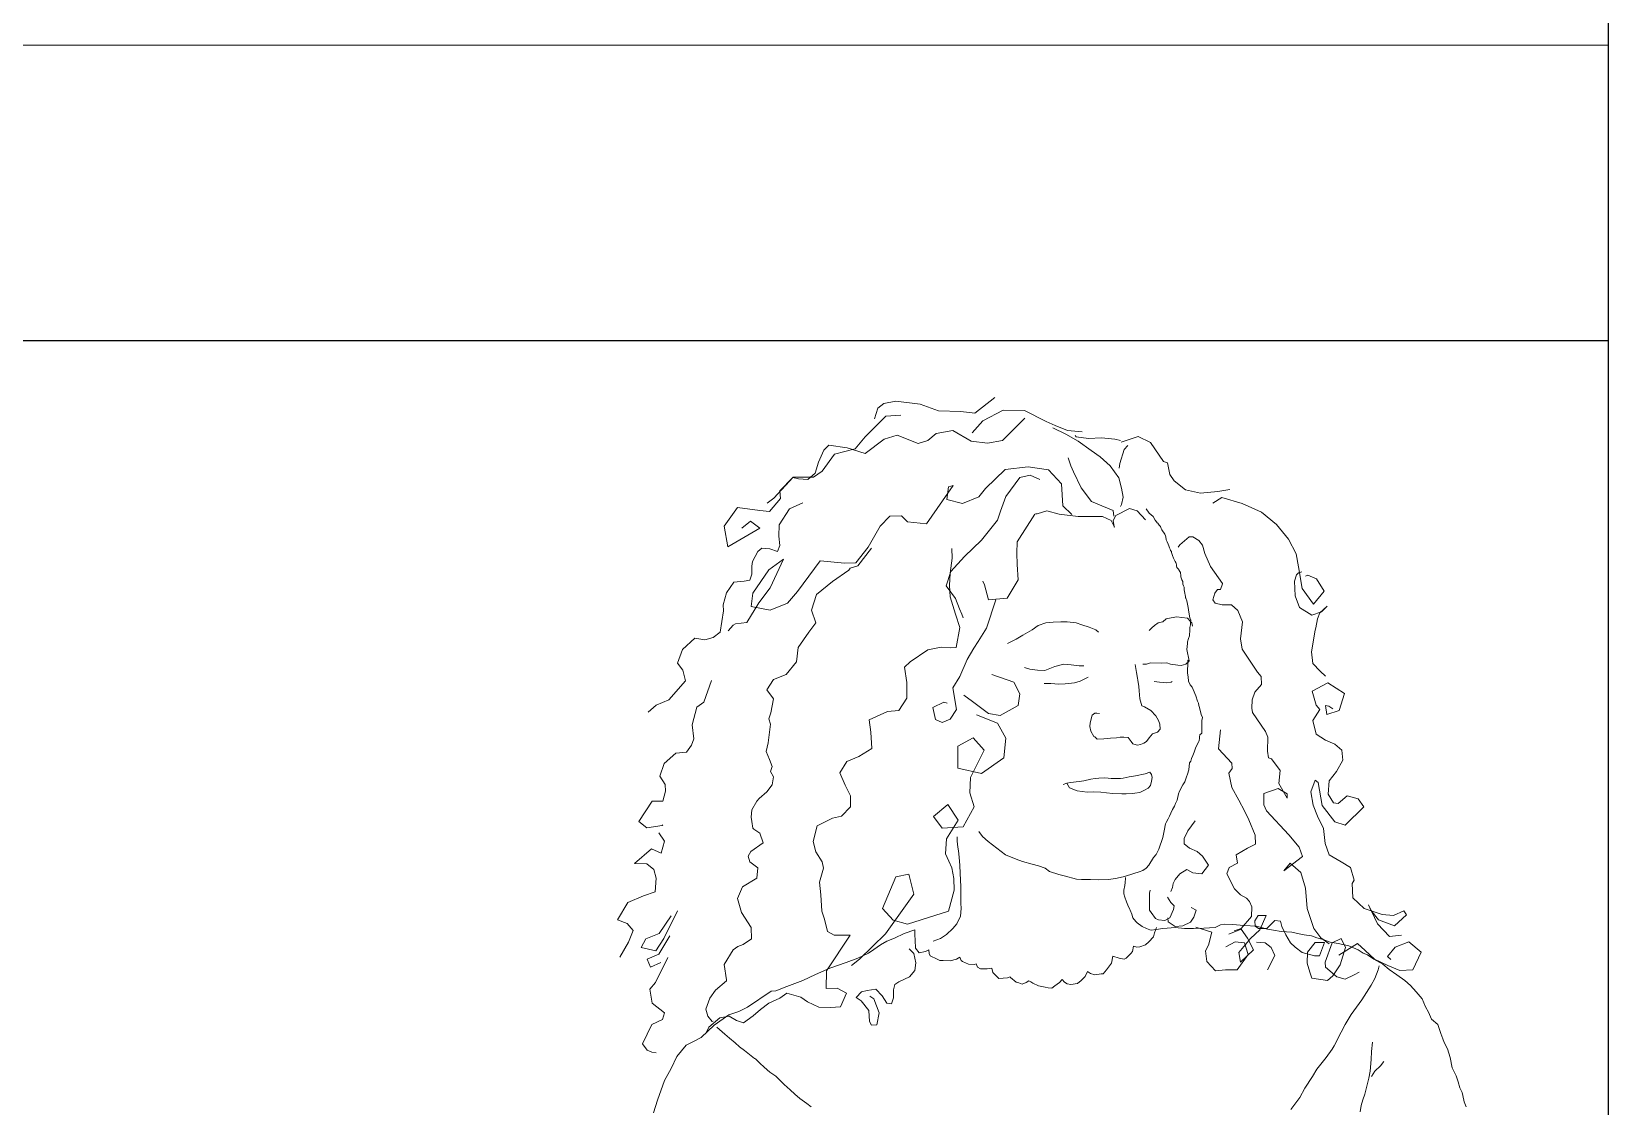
# Model space of a CAD drawing. Header units: centimetres. Extents: x 77721 to 213373, y -51694 to -17847.
# Drawn here: x 79381.7 to 79466.7, y -25252.8 to -25194.9 of the extents above; entities that cross this region are included whole.
import ezdxf

# ---------------------------------------------------------------- set-up
doc = ezdxf.new("R2010")
doc.units = ezdxf.units.CM
doc.header["$LTSCALE"] = 5
doc.header["$MEASUREMENT"] = 0
doc.layers.add('A-FURN', color=25, linetype='Continuous', lineweight=15, true_color=0xa46651)
doc.layers.add('KOTI', color=4, linetype='Continuous')

# ---------------------------------------------------------------- blocks, each defined once
blk = doc.blocks.new('PEOPLE11')
at = {"linetype": 'Continuous'}
for points in [[(-0.03568, 1.00015), (-0.04184, 0.99535), (-0.04612, 0.99587), (-0.05301, 0.99608), (-0.05865, 0.99817), (-0.06617, 0.99901), (-0.06983, 0.99838), (-0.07171, 0.99692), (-0.07275, 0.99357)], [(-0.00873, 0.9896), (-0.01332, 0.99002), (-0.01708, 0.99159), (-0.0198, 0.99284), (-0.02648, 0.99618), (-0.03306, 0.99629), (-0.03933, 0.99295), (-0.04267, 0.98929)], [(-0.02638, 0.99378), (-0.03327, 0.98699), (-0.03787, 0.98616), (-0.04299, 0.98678), (-0.04863, 0.99002), (-0.05375, 0.98908), (-0.05625, 0.98699), (-0.05928, 0.98605), (-0.06576, 0.98856), (-0.06973, 0.98731), (-0.07558, 0.98292), (-0.08111, 0.9847), (-0.08675, 0.98553), (-0.08832, 0.98396), (-0.08999, 0.98031), (-0.09103, 0.97686), (-0.09323, 0.97488), (-0.09615, 0.97509), (-0.09782, 0.9755), (-0.1019, 0.97143), (-0.10169, 0.96903), (-0.10503, 0.96506), (-0.10806, 0.96537), (-0.11495, 0.96631), (-0.11903, 0.96057), (-0.11788, 0.9542), (-0.10806, 0.95994), (-0.11088, 0.96213), (-0.11359, 0.95994)], [(-0.06461, 0.99472), (-0.0692, 0.99441), (-0.07558, 0.98804), (-0.07871, 0.98438), (-0.08508, 0.98271), (-0.08884, 0.97749), (-0.09145, 0.97561), (-0.09772, 0.97561), (-0.10367, 0.96913), (-0.10576, 0.96767)], [(0.00308, 0.96663), (0.00339, 0.96725), (0.00391, 0.96945), (0.00339, 0.97227), (0.00255, 0.9754), (-0.00016, 0.97916), (-0.00319, 0.98188), (-0.00601, 0.98386), (-0.00998, 0.98678), (-0.01374, 0.98887), (-0.01781, 0.99086)], [(0.00308, 0.98689), (0.0013, 0.98731), (-0.00277, 0.98772), (-0.00685, 0.98752), (-0.01061, 0.98804), (-0.01092, 0.98846)], [(0.00328, 0.98647), (0.00851, 0.98814), (0.01227, 0.98637), (0.01624, 0.98052), (0.01749, 0.9801), (0.01822, 0.97644), (0.01958, 0.97456), (0.02303, 0.97174), (0.02773, 0.9707), (0.03305, 0.97122), (0.03671, 0.97185)], [(0.00099, 0.9636), (0.00078, 0.96537), (-0.00267, 0.96683), (-0.00591, 0.96819), (-0.00904, 0.97237), (-0.01144, 0.97728), (-0.01228, 0.97916), (-0.01311, 0.98156)], [(0.00527, 0.98543), (0.00422, 0.98417), (0.00287, 0.97989), (0.00266, 0.97843)], [(-0.01197, 0.96412), (-0.01468, 0.96683), (-0.0151, 0.97362), (-0.01917, 0.97791), (-0.02544, 0.97885), (-0.03244, 0.97801), (-0.0385, 0.97216), (-0.04058, 0.96955), (-0.0456, 0.96757), (-0.0504, 0.96882), (-0.04988, 0.97268), (-0.04852, 0.9731), (-0.05667, 0.9613), (-0.06252, 0.96193), (-0.0644, 0.9637), (-0.06795, 0.9636), (-0.07098, 0.96057), (-0.07463, 0.95409), (-0.0785, 0.94929), (-0.08184, 0.94918), (-0.08947, 0.94991), (-0.09646, 0.94041), (-0.09949, 0.93686), (-0.10482, 0.93466), (-0.11067, 0.93581), (-0.11015, 0.93989), (-0.10524, 0.94709), (-0.10075, 0.95044), (-0.10482, 0.94156), (-0.10837, 0.93696), (-0.11203, 0.9309), (-0.11547, 0.93049), (-0.11621, 0.93007), (-0.11777, 0.92829)], [(-0.02178, 0.97488), (-0.02481, 0.97624), (-0.02795, 0.9755), (-0.03223, 0.96965), (-0.0339, 0.96516), (-0.03484, 0.96245), (-0.03975, 0.95629), (-0.04497, 0.95117), (-0.04925, 0.94657), (-0.05061, 0.94218), (-0.04779, 0.93832), (-0.04654, 0.93508), (-0.04581, 0.93341), (-0.04539, 0.93237)], [(-0.09479, 0.96777), (-0.09887, 0.96589), (-0.10211, 0.96099), (-0.10221, 0.95743), (-0.1019, 0.95461), (-0.10263, 0.95273), (-0.10493, 0.95357), (-0.10743, 0.95378), (-0.10869, 0.95273), (-0.11025, 0.9497), (-0.11046, 0.94824), (-0.11046, 0.94574), (-0.11109, 0.94396), (-0.11286, 0.94365), (-0.116, 0.94333), (-0.11829, 0.93999), (-0.11934, 0.93634), (-0.11923, 0.93446), (-0.12028, 0.92788), (-0.12237, 0.92631), (-0.12498, 0.92558), (-0.12801, 0.9261), (-0.13187, 0.92255), (-0.13334, 0.91837), (-0.13177, 0.91618), (-0.13093, 0.91294), (-0.13605, 0.90709), (-0.13992, 0.90542), (-0.14242, 0.90322)], [(0.03149, 0.96767), (0.0342, 0.96934), (0.04047, 0.96757), (0.04642, 0.96485), (0.05112, 0.96109), (0.05478, 0.9566), (0.05718, 0.952), (0.05791, 0.94803), (0.05896, 0.94135), (0.06251, 0.93654), (0.06575, 0.94051), (0.06345, 0.94438), (0.06073, 0.94542), (0.06, 0.94511)], [(0.01091, 0.96589), (0.01185, 0.96454), (0.0131, 0.96349), (0.01373, 0.96245), (0.01383, 0.96234), (0.01436, 0.96161), (0.01456, 0.96151), (0.01498, 0.96088), (0.0154, 0.96046), (0.01561, 0.95984), (0.01582, 0.95942), (0.01665, 0.95806), (0.01676, 0.95785), (0.01697, 0.95723), (0.01707, 0.95639), (0.01739, 0.95576), (0.0177, 0.95503), (0.01791, 0.95451), (0.01812, 0.95388), (0.01833, 0.95347), (0.01843, 0.95305), (0.01874, 0.95273), (0.01874, 0.95242), (0.01906, 0.95148), (0.01937, 0.95075), (0.01968, 0.95012), (0.01968, 0.95012), (0.01989, 0.9497), (0.0201, 0.94939), (0.02021, 0.94918), (0.02031, 0.94856), (0.02031, 0.94835), (0.02041, 0.94782), (0.02062, 0.94762), (0.02094, 0.9473), (0.02104, 0.94709), (0.02135, 0.94657), (0.02156, 0.94626), (0.02156, 0.94594), (0.02167, 0.94553), (0.02167, 0.9449), (0.02188, 0.94438), (0.02198, 0.94406), (0.02219, 0.94354), (0.02219, 0.94302), (0.02229, 0.94271), (0.0224, 0.94218), (0.02261, 0.94177), (0.02261, 0.94156), (0.02261, 0.94114), (0.02261, 0.94093), (0.02282, 0.93989), (0.02292, 0.93926), (0.02303, 0.93895), (0.02303, 0.93853), (0.02313, 0.93842), (0.02344, 0.93759), (0.02365, 0.93654), (0.02376, 0.93602), (0.02376, 0.93602), (0.02386, 0.9355), (0.02386, 0.9354), (0.02397, 0.93487), (0.02397, 0.93466), (0.02438, 0.93237), (0.0247, 0.93164), (0.02459, 0.93111), (0.02459, 0.93017), (0.02438, 0.92934), (0.02438, 0.92882), (0.02438, 0.92808), (0.02428, 0.92725), (0.02428, 0.92673), (0.02397, 0.92599), (0.02365, 0.92495), (0.02365, 0.92443), (0.02344, 0.92255), (0.02417, 0.9191), (0.02376, 0.91931), (0.02376, 0.91827), (0.02376, 0.91753), (0.02365, 0.91659), (0.02365, 0.91534), (0.02386, 0.91409), (0.02397, 0.91294), (0.02397, 0.91283), (0.02449, 0.91169), (0.02511, 0.91095), (0.02543, 0.91022), (0.02574, 0.90949), (0.02595, 0.90897), (0.02626, 0.90834), (0.02679, 0.90667), (0.0271, 0.90604), (0.0271, 0.90604), (0.0272, 0.90531), (0.02741, 0.90469), (0.02793, 0.9026), (0.02825, 0.90166), (0.02814, 0.90072), (0.02804, 0.89967), (0.02814, 0.89685), (0.02752, 0.89633), (0.02741, 0.8957), (0.02741, 0.89529), (0.02731, 0.89445), (0.0272, 0.89424), (0.02647, 0.89288), (0.02616, 0.89215), (0.02585, 0.89121), (0.02574, 0.8909), (0.02532, 0.88996), (0.02491, 0.88902), (0.0247, 0.88818), (0.02428, 0.88766), (0.02407, 0.88547), (0.02365, 0.88422), (0.02334, 0.88338), (0.02282, 0.88181), (0.02229, 0.88087), (0.02188, 0.88014), (0.02167, 0.87962), (0.02125, 0.87889), (0.02094, 0.87816), (0.02052, 0.87617), (0.02, 0.87513), (0.01968, 0.87429), (0.01906, 0.87325), (0.01853, 0.8722), (0.01812, 0.87126), (0.0177, 0.87043), (0.01707, 0.86928), (0.01686, 0.86886), (0.01645, 0.86667), (0.01613, 0.86468), (0.01488, 0.86103), (0.01404, 0.85946), (0.01321, 0.85852), (0.01174, 0.85612), (0.01091, 0.85518), (0.00997, 0.85455), (0.00882, 0.85413), (0.00715, 0.85361), (0.00621, 0.8533), (0.00391, 0.85257), (0.00151, 0.85204), (-0.00068, 0.85173), (-0.00361, 0.85163), (-0.00622, 0.85173), (-0.00789, 0.85173), (-0.00894, 0.85173), (-0.0105, 0.85184), (-0.01426, 0.85288), (-0.01593, 0.8533), (-0.01886, 0.85424), (-0.02011, 0.85518), (-0.0222, 0.85591), (-0.02419, 0.85643), (-0.02711, 0.85727), (-0.02909, 0.858), (-0.03233, 0.85936), (-0.03505, 0.86134), (-0.03766, 0.86343), (-0.03944, 0.865), (-0.04058, 0.86656)], [(-0.02335, 0.96422), (-0.02878, 0.95576), (-0.02889, 0.95221), (-0.02878, 0.94876), (-0.02847, 0.94406), (-0.03181, 0.93842), (-0.03756, 0.9379), (-0.03881, 0.9425), (-0.03933, 0.94365)], [(0.0107, 0.96255), (0.00819, 0.96527), (0.00579, 0.966), (0.00161, 0.96381), (0.00078, 0.96234), (0.00109, 0.96036), (0.0012, 0.96025), (0.00015, 0.96234), (-0.00246, 0.96349), (-0.00559, 0.96349), (-0.00998, 0.96349), (-0.01583, 0.96422), (-0.01969, 0.96527), (-0.02262, 0.96433), (-0.02314, 0.96433)], [(0.02083, 0.95409), (0.02135, 0.95482), (0.02417, 0.95723), (0.02532, 0.95723), (0.0272, 0.95618), (0.02825, 0.95472), (0.02898, 0.95211), (0.03075, 0.94814), (0.03441, 0.94292), (0.03441, 0.94281), (0.03389, 0.94104), (0.03295, 0.94104), (0.03211, 0.93989), (0.03149, 0.9379), (0.03222, 0.93686), (0.03431, 0.93634), (0.03723, 0.93634), (0.03922, 0.93456), (0.04057, 0.93111), (0.04005, 0.92589), (0.04047, 0.92265), (0.04527, 0.91555), (0.04632, 0.9143), (0.04642, 0.91179), (0.04444, 0.90939), (0.0436, 0.90709), (0.0435, 0.90448), (0.04371, 0.90312), (0.04768, 0.89727), (0.04841, 0.8956), (0.0483, 0.89121), (0.04862, 0.88923), (0.04956, 0.88892), (0.05217, 0.88526), (0.05185, 0.88129), (0.05436, 0.8768), (0.05436, 0.87816), (0.05164, 0.87972), (0.04715, 0.87826), (0.04715, 0.87471), (0.04799, 0.87283), (0.05488, 0.86552), (0.05802, 0.86165), (0.05906, 0.85883), (0.05332, 0.85445), (0.0553, 0.85674), (0.05854, 0.85392), (0.06, 0.84902), (0.06052, 0.84285), (0.06261, 0.83659), (0.0647, 0.83377), (0.06731, 0.83189)], [(-0.12237, 0.80807), (-0.12268, 0.80797), (-0.12404, 0.80964), (-0.12467, 0.81183), (-0.12341, 0.81517), (-0.12164, 0.81768), (-0.11829, 0.8205), (-0.11829, 0.82081), (-0.11903, 0.82551), (-0.11621, 0.83011), (-0.11485, 0.83105), (-0.11318, 0.83168), (-0.11057, 0.83345), (-0.11067, 0.8369), (-0.1137, 0.8416), (-0.11495, 0.84588), (-0.11339, 0.84943), (-0.109, 0.85215), (-0.10869, 0.85528), (-0.11109, 0.85716), (-0.11161, 0.85894), (-0.11077, 0.8604), (-0.10701, 0.86301), (-0.10806, 0.86604), (-0.10983, 0.86719), (-0.11015, 0.8675), (-0.11046, 0.86959), (-0.11067, 0.87095), (-0.11046, 0.87314), (-0.109, 0.87586), (-0.10827, 0.87669), (-0.10587, 0.87878), (-0.10419, 0.88087), (-0.10378, 0.88338), (-0.10472, 0.88495), (-0.10419, 0.88651), (-0.10503, 0.88871), (-0.10607, 0.89111), (-0.10545, 0.89382), (-0.10472, 0.89957), (-0.10524, 0.90124), (-0.10461, 0.90302), (-0.10378, 0.9074), (-0.10587, 0.91012), (-0.10378, 0.91336), (-0.09991, 0.91492), (-0.09678, 0.91879), (-0.09626, 0.92317), (-0.09291, 0.92788), (-0.09082, 0.9308), (-0.09208, 0.93466), (-0.09062, 0.93947), (-0.0856, 0.94354), (-0.08059, 0.94699), (-0.08017, 0.94762), (-0.07787, 0.94835), (-0.07359, 0.95378)], [(-0.12456, 0.80452), (-0.12373, 0.8063), (-0.12038, 0.80912), (-0.11746, 0.80964), (-0.11516, 0.80828), (-0.11307, 0.80755), (-0.11004, 0.80974), (-0.10785, 0.81173), (-0.10524, 0.81361), (-0.1019, 0.81517), (-0.0997, 0.81674), (-0.09542, 0.81549), (-0.09333, 0.81402), (-0.08988, 0.81246), (-0.08623, 0.81235), (-0.0832, 0.81256), (-0.08132, 0.81674), (-0.08424, 0.81831), (-0.08759, 0.8182), (-0.08748, 0.82363), (-0.08017, 0.8346), (-0.08518, 0.8346), (-0.08717, 0.83575), (-0.08811, 0.83951), (-0.08894, 0.84202), (-0.08926, 0.84703), (-0.08968, 0.8509), (-0.08842, 0.85518), (-0.08884, 0.85716), (-0.09082, 0.8603), (-0.09156, 0.86343), (-0.09041, 0.86823), (-0.0856, 0.87064), (-0.08289, 0.87126), (-0.08007, 0.87408), (-0.08007, 0.87753), (-0.08174, 0.88077), (-0.08341, 0.88463), (-0.08122, 0.88808), (-0.07756, 0.88965), (-0.07349, 0.89205), (-0.0738, 0.89706), (-0.07432, 0.90093), (-0.06868, 0.90343), (-0.06523, 0.90375), (-0.06273, 0.90761), (-0.06273, 0.91242), (-0.06346, 0.91712), (-0.06168, 0.91879), (-0.05625, 0.92244), (-0.05218, 0.92328), (-0.04946, 0.92307), (-0.04758, 0.92317), (-0.04643, 0.92934), (-0.04779, 0.93341), (-0.04946, 0.93874), (-0.04957, 0.94229), (-0.04936, 0.94605), (-0.04884, 0.95075), (-0.04894, 0.95367)], [(0.06616, 0.9144), (0.06449, 0.91586), (0.0623, 0.91827), (0.06188, 0.92182), (0.06303, 0.9285), (0.06324, 0.92923), (0.06376, 0.93205), (0.06439, 0.93383), (0.06669, 0.93592), (0.06491, 0.93414), (0.06199, 0.9331), (0.05812, 0.9355), (0.05687, 0.93905), (0.05666, 0.94365), (0.05728, 0.94553), (0.05781, 0.94615), (0.05885, 0.94647)], [(-0.03536, 0.9379), (-0.03818, 0.92913), (-0.04079, 0.92505), (-0.04215, 0.92297), (-0.04414, 0.91952), (-0.04643, 0.9143), (-0.04863, 0.91075), (-0.04748, 0.90406), (-0.04946, 0.90114), (-0.05186, 0.90009), (-0.05395, 0.90103), (-0.05479, 0.90469), (-0.05134, 0.90636), (-0.0503, 0.90604)], [(0.02522, 0.92976), (0.02501, 0.9308), (0.02459, 0.93122), (0.02365, 0.93226), (0.02198, 0.93247), (0.02041, 0.93258), (0.01864, 0.93237), (0.01707, 0.93205), (0.01613, 0.93111), (0.01467, 0.9308), (0.01352, 0.92996), (0.01268, 0.92923), (0.01185, 0.9284)], [(-0.00371, 0.92788), (-0.00455, 0.92861), (-0.00664, 0.92944), (-0.00883, 0.93017), (-0.01061, 0.9308), (-0.01343, 0.93111), (-0.01531, 0.93111), (-0.01771, 0.93101), (-0.0199, 0.9308), (-0.02231, 0.92996), (-0.02419, 0.92861), (-0.02701, 0.92694), (-0.02909, 0.92579), (-0.03171, 0.92443)], [(-0.00821, 0.91753), (-0.00967, 0.91753), (-0.01217, 0.91785), (-0.01437, 0.91806), (-0.01719, 0.91733), (-0.02022, 0.91607), (-0.02251, 0.91618), (-0.02492, 0.91649), (-0.02648, 0.91701)], [(0.00757, 0.91795), (0.00778, 0.9167), (0.00798, 0.91545), (0.0083, 0.91377), (0.0084, 0.91315), (0.00872, 0.91116), (0.00882, 0.90981), (0.00903, 0.9074), (0.00966, 0.90521), (0.01039, 0.9049), (0.01237, 0.90375), (0.01394, 0.90218), (0.01477, 0.90072), (0.01519, 0.89957), (0.0153, 0.898), (0.01446, 0.89706), (0.01289, 0.89664), (0.01185, 0.89539), (0.01101, 0.89424), (0.01028, 0.89372), (0.00924, 0.8933), (0.0083, 0.89309), (0.00788, 0.8932), (0.00684, 0.89351), (0.00631, 0.89424), (0.00537, 0.8955), (0.00412, 0.8956), (0.00297, 0.8956), (0.00182, 0.89539), (-0.00006, 0.89529), (-0.001, 0.89518), (-0.00204, 0.89508), (-0.00413, 0.89497), (-0.00486, 0.8957), (-0.00518, 0.89581), (-0.00612, 0.89738), (-0.00643, 0.89884), (-0.00632, 0.89999), (-0.0057, 0.90239), (-0.00486, 0.90291), (-0.00424, 0.90291), (-0.0034, 0.90281)], [(0.00997, 0.91806), (0.01101, 0.91806), (0.01227, 0.91847), (0.01582, 0.91837), (0.01728, 0.91847), (0.01843, 0.91806), (0.02073, 0.91774), (0.02177, 0.91764), (0.02313, 0.91806), (0.02417, 0.919)], [(-0.12289, 0.91304), (-0.12529, 0.90636), (-0.12738, 0.90479), (-0.12884, 0.89936), (-0.12832, 0.89508), (-0.12905, 0.89309), (-0.13062, 0.891), (-0.13386, 0.89069), (-0.13751, 0.88745), (-0.13877, 0.88359), (-0.1372, 0.88098), (-0.1371, 0.87889), (-0.13793, 0.87586), (-0.14117, 0.87586), (-0.14524, 0.86959), (-0.14284, 0.86761), (-0.13814, 0.86834), (-0.13793, 0.86855)], [(-0.03662, 0.91482), (-0.02983, 0.91252), (-0.02795, 0.90887), (-0.02847, 0.90531), (-0.034, 0.90228), (-0.03756, 0.90281), (-0.04257, 0.90657), (-0.04518, 0.90855)], [(-0.00695, 0.91409), (-0.00935, 0.91283), (-0.01113, 0.91231), (-0.01395, 0.912), (-0.01593, 0.91189), (-0.01844, 0.9121), (-0.02043, 0.9121)], [(0.01342, 0.91273), (0.01509, 0.91252), (0.01728, 0.91231), (0.01864, 0.91252), (0.01895, 0.91273)], [(0.08956, 0.8346), (0.0859, 0.83418), (0.08214, 0.83805), (0.07943, 0.8439), (0.08016, 0.84233), (0.08246, 0.8393), (0.08747, 0.83742), (0.09113, 0.84087), (0.09029, 0.84212), (0.08716, 0.84066), (0.08361, 0.84097), (0.07807, 0.84285), (0.07462, 0.84609), (0.07441, 0.85048), (0.07504, 0.85152), (0.07389, 0.85539), (0.07097, 0.85716), (0.06731, 0.85936), (0.06606, 0.8628), (0.06554, 0.8674), (0.06376, 0.87126), (0.0624, 0.87461), (0.06167, 0.87878), (0.06303, 0.88233), (0.06387, 0.8816), (0.06512, 0.8745), (0.06909, 0.86949), (0.07222, 0.86844), (0.07797, 0.87408), (0.07619, 0.87659), (0.07285, 0.87753), (0.07003, 0.87513), (0.06867, 0.87534), (0.067, 0.87805), (0.06731, 0.88213), (0.06961, 0.88495), (0.07149, 0.8885), (0.07118, 0.89153), (0.06909, 0.89341), (0.06616, 0.89466), (0.06334, 0.89654), (0.0623, 0.90072), (0.06439, 0.90406), (0.06334, 0.90542), (0.06209, 0.9097), (0.06689, 0.91231), (0.07201, 0.90897), (0.07034, 0.90375), (0.06658, 0.9026), (0.06616, 0.90531), (0.06721, 0.9051), (0.06846, 0.90427)], [(-0.04132, 0.90249), (-0.03484, 0.89988), (-0.03223, 0.89529), (-0.03286, 0.88923), (-0.03975, 0.88442), (-0.04706, 0.88599), (-0.04706, 0.89278), (-0.04236, 0.89539), (-0.03891, 0.89153), (-0.0432, 0.88317), (-0.0434, 0.87847), (-0.04205, 0.87408), (-0.04539, 0.86792), (-0.05186, 0.8675), (-0.05458, 0.87116), (-0.05009, 0.87481), (-0.04696, 0.87001), (-0.05051, 0.86427), (-0.05082, 0.85967), (-0.04978, 0.85737), (-0.04894, 0.85528), (-0.04831, 0.85204), (-0.04821, 0.84849), (-0.04988, 0.84202), (-0.06252, 0.83794), (-0.06701, 0.8392), (-0.07025, 0.84285), (-0.06617, 0.85257), (-0.0621, 0.8534), (-0.06064, 0.84724), (-0.06931, 0.83502), (-0.07735, 0.82719), (-0.07975, 0.8252)], [(0.03807, 0.83596), (0.04016, 0.83659), (0.04339, 0.84035), (0.0435, 0.84327), (0.04277, 0.84494), (0.04183, 0.84599), (0.03995, 0.84703), (0.03817, 0.84881), (0.03577, 0.85351), (0.0365, 0.85539), (0.03911, 0.85674), (0.03869, 0.85936), (0.04214, 0.86134), (0.04465, 0.86259), (0.04454, 0.86541), (0.04256, 0.87011), (0.0412, 0.87283), (0.03953, 0.87617), (0.03733, 0.88004), (0.03639, 0.88453), (0.03744, 0.88589), (0.03733, 0.88756), (0.03326, 0.89194), (0.03389, 0.89779)], [(-0.01458, 0.88098), (-0.01353, 0.88139), (-0.01238, 0.8816), (-0.00967, 0.88192), (-0.00821, 0.88213), (-0.00612, 0.88265), (-0.00476, 0.88286), (-0.00361, 0.88296), (-0.00173, 0.88307), (-0.00079, 0.88296), (0.00015, 0.88286), (0.0014, 0.88286), (0.00308, 0.88286), (0.00391, 0.88296), (0.00569, 0.88338), (0.00767, 0.88369), (0.0106, 0.88432), (0.01206, 0.88484), (0.01258, 0.88411), (0.01279, 0.88317), (0.01258, 0.88202), (0.01227, 0.88066), (0.01154, 0.87983), (0.01039, 0.8792), (0.00903, 0.87857), (0.00746, 0.87837), (0.00673, 0.87826), (0.00475, 0.87816), (0.00349, 0.87816), (0.00067, 0.87826), (-0.00131, 0.87847), (-0.00298, 0.87868), (-0.00538, 0.87878), (-0.00726, 0.87868), (-0.01029, 0.87899), (-0.0127, 0.87993), (-0.01353, 0.88139)], [(0.02605, 0.8698), (0.02376, 0.86667), (0.02261, 0.86437), (0.02261, 0.8627), (0.02428, 0.86134), (0.02668, 0.8604), (0.02825, 0.85894), (0.03013, 0.85612), (0.02814, 0.85351), (0.02532, 0.85382), (0.02344, 0.85476), (0.02135, 0.85351), (0.01989, 0.85173), (0.01927, 0.85048), (0.01906, 0.84922), (0.01853, 0.84808)], [(-0.13918, 0.86615), (-0.13741, 0.86353), (-0.13845, 0.85988), (-0.14138, 0.86113), (-0.1466, 0.85664), (-0.14284, 0.85654), (-0.14065, 0.85486), (-0.13992, 0.85215), (-0.14023, 0.84797), (-0.14389, 0.84672), (-0.14869, 0.84463), (-0.15182, 0.8393), (-0.1489, 0.83815), (-0.14702, 0.83606), (-0.14848, 0.83241), (-0.15109, 0.82781)], [(-0.04727, 0.86489), (-0.04727, 0.86353), (-0.04706, 0.86165), (-0.04685, 0.86061), (-0.04664, 0.85862), (-0.04643, 0.85601), (-0.04633, 0.85372), (-0.04612, 0.84943), (-0.04612, 0.84797), (-0.04612, 0.84442), (-0.04602, 0.84285), (-0.04622, 0.84045), (-0.04737, 0.83805), (-0.04863, 0.83669), (-0.05051, 0.83481), (-0.05239, 0.83356), (-0.05469, 0.83272)], [(0.00454, 0.85236), (0.00454, 0.85204), (0.00443, 0.85079), (0.00433, 0.84985), (0.00412, 0.84849), (0.00402, 0.84734), (0.00433, 0.8463), (0.00485, 0.84484), (0.00527, 0.84379), (0.0059, 0.84254), (0.006, 0.84233), (0.00652, 0.84108), (0.00684, 0.83993), (0.00778, 0.83878), (0.00819, 0.83836), (0.00976, 0.83721), (0.01101, 0.83669), (0.01206, 0.83627), (0.01248, 0.83617), (0.01404, 0.83638), (0.01603, 0.83669), (0.01739, 0.83679), (0.01989, 0.8369), (0.02271, 0.83669), (0.02417, 0.83669), (0.02501, 0.83669), (0.02553, 0.83669), (0.02867, 0.83679), (0.03222, 0.8369), (0.03389, 0.83774), (0.03493, 0.83794), (0.03754, 0.83784), (0.0411, 0.83753), (0.04496, 0.83732), (0.0483, 0.83648), (0.05018, 0.83617), (0.05248, 0.83575), (0.05582, 0.83554), (0.05802, 0.83502), (0.05958, 0.83471), (0.06188, 0.83439), (0.06355, 0.83377), (0.06543, 0.83324), (0.06763, 0.83241), (0.07003, 0.83199), (0.07337, 0.83126), (0.07619, 0.83011), (0.07776, 0.82907), (0.07911, 0.82854), (0.0811, 0.82719), (0.08381, 0.82562), (0.0858, 0.82405), (0.0881, 0.82238), (0.0906, 0.82061), (0.09238, 0.81904), (0.09405, 0.81716), (0.09593, 0.81497), (0.09698, 0.81256), (0.09792, 0.81089), (0.09886, 0.8087), (0.10074, 0.80703), (0.10168, 0.80431), (0.1023, 0.80264), (0.10272, 0.80149), (0.10376, 0.79961), (0.1046, 0.7969), (0.10523, 0.79376), (0.10638, 0.79125), (0.107, 0.78937), (0.10753, 0.7876), (0.10826, 0.78614), (0.10847, 0.7852), (0.10888, 0.78321), (0.10951, 0.78175)], [(0.01216, 0.84849), (0.01195, 0.84755), (0.01195, 0.84484), (0.01195, 0.84233), (0.01248, 0.8416), (0.01383, 0.83972), (0.01477, 0.8393), (0.01665, 0.83909), (0.01822, 0.83993), (0.01937, 0.84244), (0.01958, 0.84358), (0.01853, 0.84463), (0.01749, 0.8463)], [(-0.13532, 0.84056), (-0.13898, 0.83512), (-0.14315, 0.83345), (-0.14462, 0.83074), (-0.14002, 0.8298), (-0.13762, 0.83356), (-0.13334, 0.84212)], [(0.01759, 0.83993), (0.0177, 0.83868), (0.01989, 0.83721), (0.02229, 0.83742), (0.02459, 0.83857), (0.02564, 0.84014), (0.02637, 0.84233), (0.0248, 0.84306)], [(0.03639, 0.83491), (0.04016, 0.83648), (0.04214, 0.83366), (0.04402, 0.83011), (0.03995, 0.82625), (0.03953, 0.82927), (0.04308, 0.83356), (0.046, 0.83627), (0.04788, 0.84066), (0.04548, 0.84066), (0.04444, 0.83899), (0.04454, 0.83732), (0.04559, 0.83659), (0.04809, 0.83669), (0.0506, 0.83909), (0.05227, 0.83888), (0.05269, 0.83721), (0.05394, 0.83471), (0.0554, 0.8322), (0.05687, 0.83084), (0.05896, 0.82927), (0.06282, 0.82823), (0.06428, 0.82823), (0.06585, 0.8323), (0.06303, 0.8323), (0.06063, 0.82938), (0.06052, 0.82593), (0.06136, 0.82322), (0.06199, 0.82134), (0.06679, 0.82061), (0.06846, 0.82207), (0.07065, 0.82541), (0.07233, 0.83074), (0.07097, 0.83356), (0.06825, 0.8322), (0.06606, 0.82625), (0.06616, 0.82478), (0.06971, 0.82175), (0.07222, 0.82102), (0.07504, 0.82238), (0.0765, 0.82322)], [(-0.14075, 0.77987), (-0.1395, 0.78373), (-0.13741, 0.78979), (-0.13532, 0.79355), (-0.13354, 0.79721), (-0.13072, 0.80066), (-0.12822, 0.80191), (-0.12613, 0.80306), (-0.12206, 0.80682), (-0.11756, 0.81006), (-0.11453, 0.8111), (-0.11182, 0.81246), (-0.10451, 0.81737), (-0.10305, 0.81747), (-0.0997, 0.81873), (-0.09479, 0.82061), (-0.09093, 0.82249), (-0.08644, 0.82447), (-0.08142, 0.82614), (-0.07787, 0.8275), (-0.07453, 0.82907), (-0.07296, 0.83021), (-0.07087, 0.83157), (-0.06889, 0.83272), (-0.06659, 0.83366), (-0.06356, 0.83512), (-0.06033, 0.83627), (-0.06033, 0.83471), (-0.06022, 0.83303), (-0.06012, 0.83063), (-0.05897, 0.82917), (-0.05698, 0.82959), (-0.05594, 0.83011), (-0.05583, 0.82896), (-0.05552, 0.82823), (-0.05343, 0.82719), (-0.0526, 0.82677), (-0.05155, 0.82677), (-0.04936, 0.82666), (-0.04748, 0.82719), (-0.04643, 0.82781), (-0.04602, 0.82677), (-0.0456, 0.82645), (-0.04372, 0.82562), (-0.04194, 0.82551), (-0.04142, 0.82572), (-0.041, 0.82468), (-0.04006, 0.82426), (-0.03797, 0.82426), (-0.03662, 0.82447), (-0.0363, 0.82311), (-0.03442, 0.82123), (-0.03171, 0.82144), (-0.03098, 0.82175), (-0.03087, 0.82155), (-0.02909, 0.82008), (-0.02826, 0.81987), (-0.02721, 0.81946), (-0.02596, 0.81998), (-0.02523, 0.8205), (-0.0246, 0.82019), (-0.02398, 0.81977), (-0.0222, 0.81893), (-0.02011, 0.81852), (-0.01928, 0.81841), (-0.01813, 0.81831), (-0.01719, 0.81893), (-0.01573, 0.81998), (-0.01489, 0.82092), (-0.01416, 0.82008), (-0.01343, 0.81956), (-0.01228, 0.81935), (-0.01019, 0.81967), (-0.00904, 0.82061), (-0.00779, 0.82186), (-0.00716, 0.82343), (-0.00622, 0.8228), (-0.00486, 0.82238), (-0.00288, 0.82269), (-0.00225, 0.82269), (-0.00131, 0.82395), (0.00026, 0.82593), (0.00067, 0.82813), (0.00266, 0.8275), (0.00422, 0.82719), (0.00475, 0.8275), (0.00621, 0.82896), (0.00673, 0.82959), (0.00704, 0.83115), (0.00809, 0.83084), (0.00903, 0.83095), (0.0107, 0.83157), (0.01174, 0.83251), (0.01321, 0.83408), (0.01352, 0.83533), (0.01415, 0.8369)], [(0.02626, 0.837), (0.03117, 0.83554), (0.03013, 0.83147), (0.02919, 0.8298), (0.02961, 0.82645), (0.03232, 0.82363), (0.03535, 0.82395), (0.03901, 0.82395), (0.04235, 0.82865), (0.0412, 0.8322), (0.03838, 0.83251), (0.03545, 0.83095)], [(-0.13574, 0.83439), (-0.13918, 0.82875), (-0.14274, 0.82719), (-0.14169, 0.82468), (-0.13856, 0.82614)], [(-0.062, 0.83042), (-0.06064, 0.82896), (-0.06001, 0.82604), (-0.06033, 0.82374), (-0.06189, 0.82175), (-0.06523, 0.82019), (-0.06649, 0.81935), (-0.06691, 0.81779), (-0.06691, 0.81528), (-0.06743, 0.8134), (-0.06889, 0.81361), (-0.07035, 0.81591), (-0.07234, 0.81799), (-0.07495, 0.81758), (-0.07672, 0.81716), (-0.0784, 0.81538), (-0.07683, 0.81434), (-0.07443, 0.81141), (-0.07422, 0.80797), (-0.07359, 0.80682), (-0.07202, 0.80692), (-0.07129, 0.81068), (-0.07296, 0.81497), (-0.07411, 0.8158)], [(0.04496, 0.83241), (0.04757, 0.8322), (0.04945, 0.83074), (0.0506, 0.82833), (0.0483, 0.82395)], [(0.07024, 0.82844), (0.07598, 0.83199), (0.07838, 0.8299), (0.08131, 0.82719), (0.08538, 0.8252), (0.08904, 0.82374), (0.09311, 0.82395), (0.09562, 0.82938), (0.09186, 0.83251), (0.08768, 0.83084), (0.08528, 0.82802), (0.08632, 0.82708)], [(-0.13636, 0.82771), (-0.14012, 0.81998), (-0.1419, 0.81799), (-0.14117, 0.81361), (-0.13741, 0.81068), (-0.13804, 0.80859), (-0.14127, 0.80703), (-0.1442, 0.80107), (-0.14274, 0.79919), (-0.14127, 0.79857), (-0.13992, 0.79836)], [(-0.12122, 0.8063), (-0.11882, 0.8041), (-0.11735, 0.80285), (-0.11558, 0.80139), (-0.11433, 0.80024), (-0.11276, 0.79909), (-0.10963, 0.79658), (-0.10931, 0.79648), (-0.10806, 0.79512), (-0.1067, 0.79397), (-0.10493, 0.7924), (-0.10305, 0.79115), (-0.1019, 0.7899), (-0.10054, 0.78864), (-0.09866, 0.78697), (-0.0972, 0.78561), (-0.09573, 0.78426), (-0.09354, 0.78269), (-0.09218, 0.78175)], [(0.05551, 0.78091), (0.05822, 0.78457), (0.05979, 0.78749), (0.06219, 0.79105), (0.06355, 0.79334), (0.06637, 0.7969), (0.06825, 0.79951), (0.06888, 0.80055), (0.07097, 0.80473), (0.07222, 0.80703), (0.0741, 0.81016), (0.07734, 0.81465), (0.08026, 0.81914), (0.08141, 0.82123), (0.08235, 0.82395), (0.08267, 0.8251)], [(0.07682, 0.78018), (0.07713, 0.78217), (0.07765, 0.78384), (0.07828, 0.78561), (0.07891, 0.78812), (0.07953, 0.79052), (0.07995, 0.79272), (0.08026, 0.79627), (0.08037, 0.79878), (0.08068, 0.8016)], [(0.08037, 0.79105), (0.08141, 0.79272), (0.08308, 0.79439), (0.08413, 0.79564)]]:
    blk.add_lwpolyline(points, dxfattribs=at)

msp = doc.modelspace()

# ---------------------------------------------------------------- linework, layer by layer
at = {"layer": 'KOTI', "color": 2, "linetype": 'Continuous', "true_color": 0xf1eb1f}
for p, q in [((79466.704, -25431.554), (79466.704, -25167.68)), ((79040.704, -25195.554), (79466.704, -25195.605)), ((79466.704, -25211.554), (79040.704, -25211.554))]:
    msp.add_line(p, q, dxfattribs=at)

# ---------------------------------------------------------------- block references
at = {"layer": 'A-FURN', "xscale": 175.0993450000053, "yscale": 175.0993450000053, "zscale": 175.0993450000053}
msp.add_blockref('PEOPLE11', (79439.859, -25389.745), dxfattribs=at)

doc.saveas('drawing.dxf')
